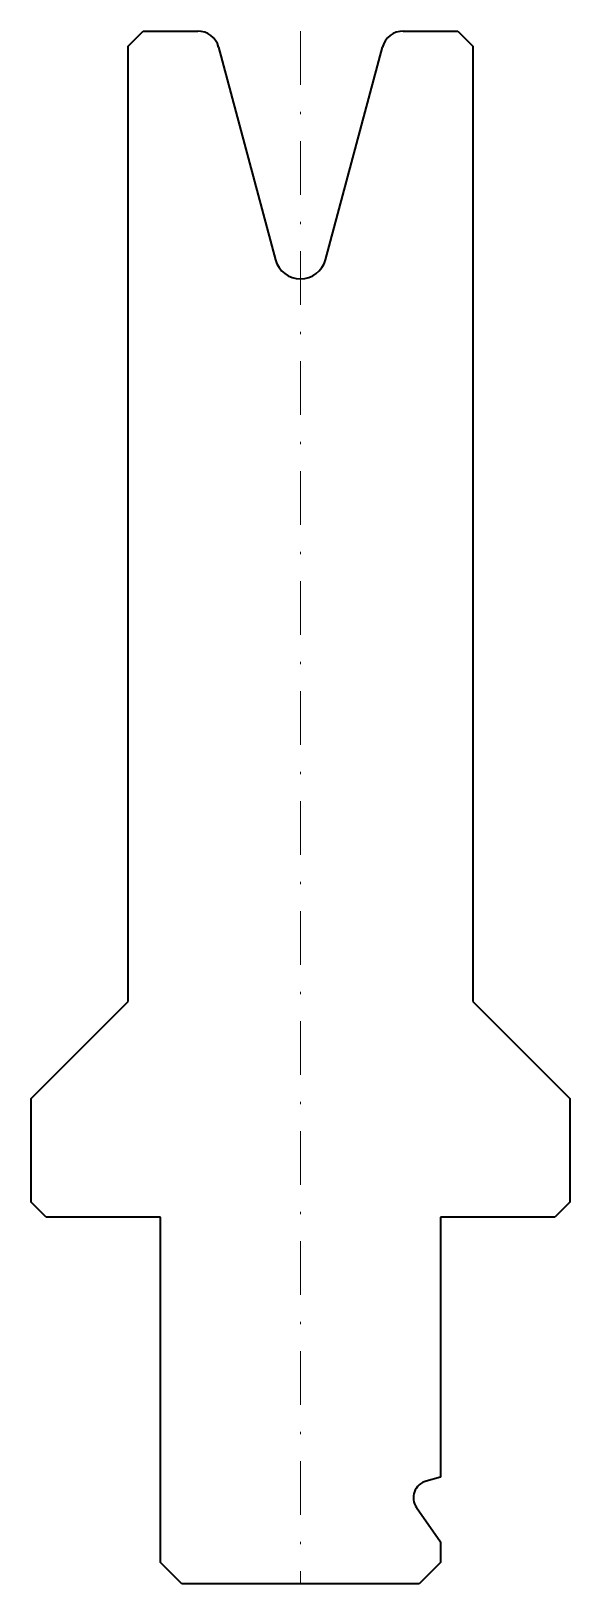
# Model space of a CAD drawing. Header units: millimetres. Extents: x -12.5 to 12.5, y -72 to 0.
import ezdxf

# ---------------------------------------------------------------- set-up
doc = ezdxf.new("R2010")
doc.units = ezdxf.units.MM
doc.header["$LTSCALE"] = 5
doc.linetypes.add('AUSGEZOGEN', pattern=[0])
doc.linetypes.add('DASHDOT', pattern=[1, 0.5, -0.25, 0, -0.25])
doc.layers.add('2', color=7, linetype='Continuous')

msp = doc.modelspace()

# ---------------------------------------------------------------- linework, layer by layer
at = {"layer": '2', "color": 7, "linetype": 'AUSGEZOGEN', "lineweight": 35}
for p, q in [((-7.996, -0.7), (-7.296, 0)), ((-7.296, 0), (-4.763, 0)), ((4.772, 0), (7.304, 0)), ((7.304, 0), (8.004, -0.7)), ((-7.996, -45), (-7.996, -0.7)), ((8.004, -0.7), (8.004, -45)), ((-3.797, -0.741), (-1.155, -10.602)), ((1.163, -10.602), (3.806, -0.741)), ((-12.496, -49.5), (-7.996, -45)), ((8.004, -45), (12.504, -49.5)), ((-12.496, -54.3), (-12.496, -49.5)), ((12.504, -49.5), (12.504, -54.3)), ((-11.796, -55), (-12.496, -54.3)), ((12.504, -54.3), (11.804, -55)), ((-6.496, -55), (-11.796, -55)), ((-6.496, -71), (-6.496, -55)), ((11.804, -55), (6.504, -55)), ((6.504, -55), (6.504, -67.049)), ((6.504, -67.049), (5.837, -67.228)), ((5.389, -68.46), (6.504, -70.053)), ((6.504, -70.053), (6.504, -71)), ((-5.496, -72), (-6.496, -71)), ((6.504, -71), (5.504, -72)), ((5.504, -72), (-5.496, -72))]:
    msp.add_line(p, q, dxfattribs=at)
at = {"layer": '2', "color": 7, "linetype": 'DASHDOT', "lineweight": 18}
msp.add_line((0, 0), (0, -72), dxfattribs=at)
at = {"layer": '2', "color": 7, "linetype": 'AUSGEZOGEN', "lineweight": 35}
for centre, radius, start, end in [((-4.763, -1), 1, 15, 90), ((4.772, -1), 1, 90, 165), ((0.004, -10.292), 1.2, 195, 345), ((6.044, -68.001), 0.8, 105, 215)]:
    msp.add_arc(centre, radius, start, end, dxfattribs=at)

doc.saveas('drawing.dxf')
